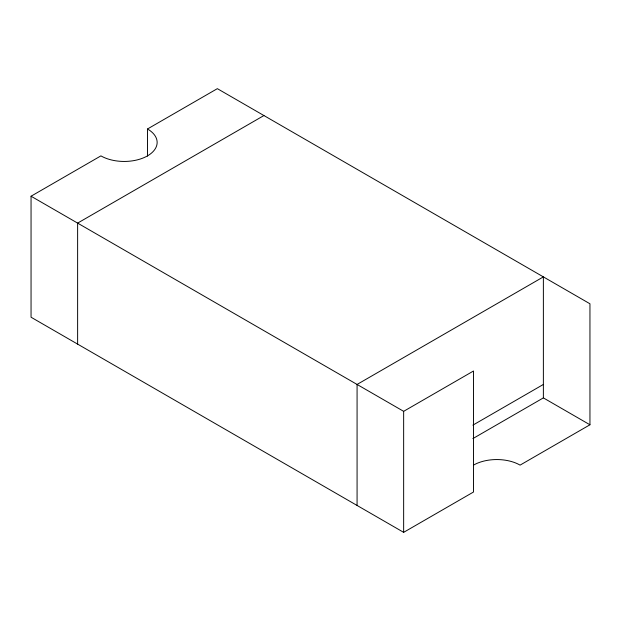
<?xml version="1.0" encoding="UTF-8"?>
<svg xmlns="http://www.w3.org/2000/svg" width="621" height="621" viewBox="0 0 621 621"><rect width="100%" height="100%" fill="white"/><g stroke="black" fill="none" stroke-linecap="round" stroke-linejoin="round"><path stroke-width="0.93" d="M31.05 196.22L403.65 411.335L473.512 371.001L473.512 492.011L403.65 532.344L31.05 317.222L31.05 196.22L100.912 155.879A32.936 19.01 0 0 0 147.488 155.879A32.936 19.01 0 0 0 147.488 128.989L217.35 88.656L589.95 303.778L589.95 424.78L520.087 465.121A32.936 19.01 0 0 0 473.512 465.121M263.925 115.545L77.625 223.11L77.625 344.112M472.884 425.144L543.375 384.446M472.884 438.589L543.375 397.89L589.95 424.78M543.375 397.89L543.375 276.888L357.075 384.446L357.075 505.455M403.65 411.335L403.65 532.344M147.488 128.989L147.488 156.096"/></g></svg>
